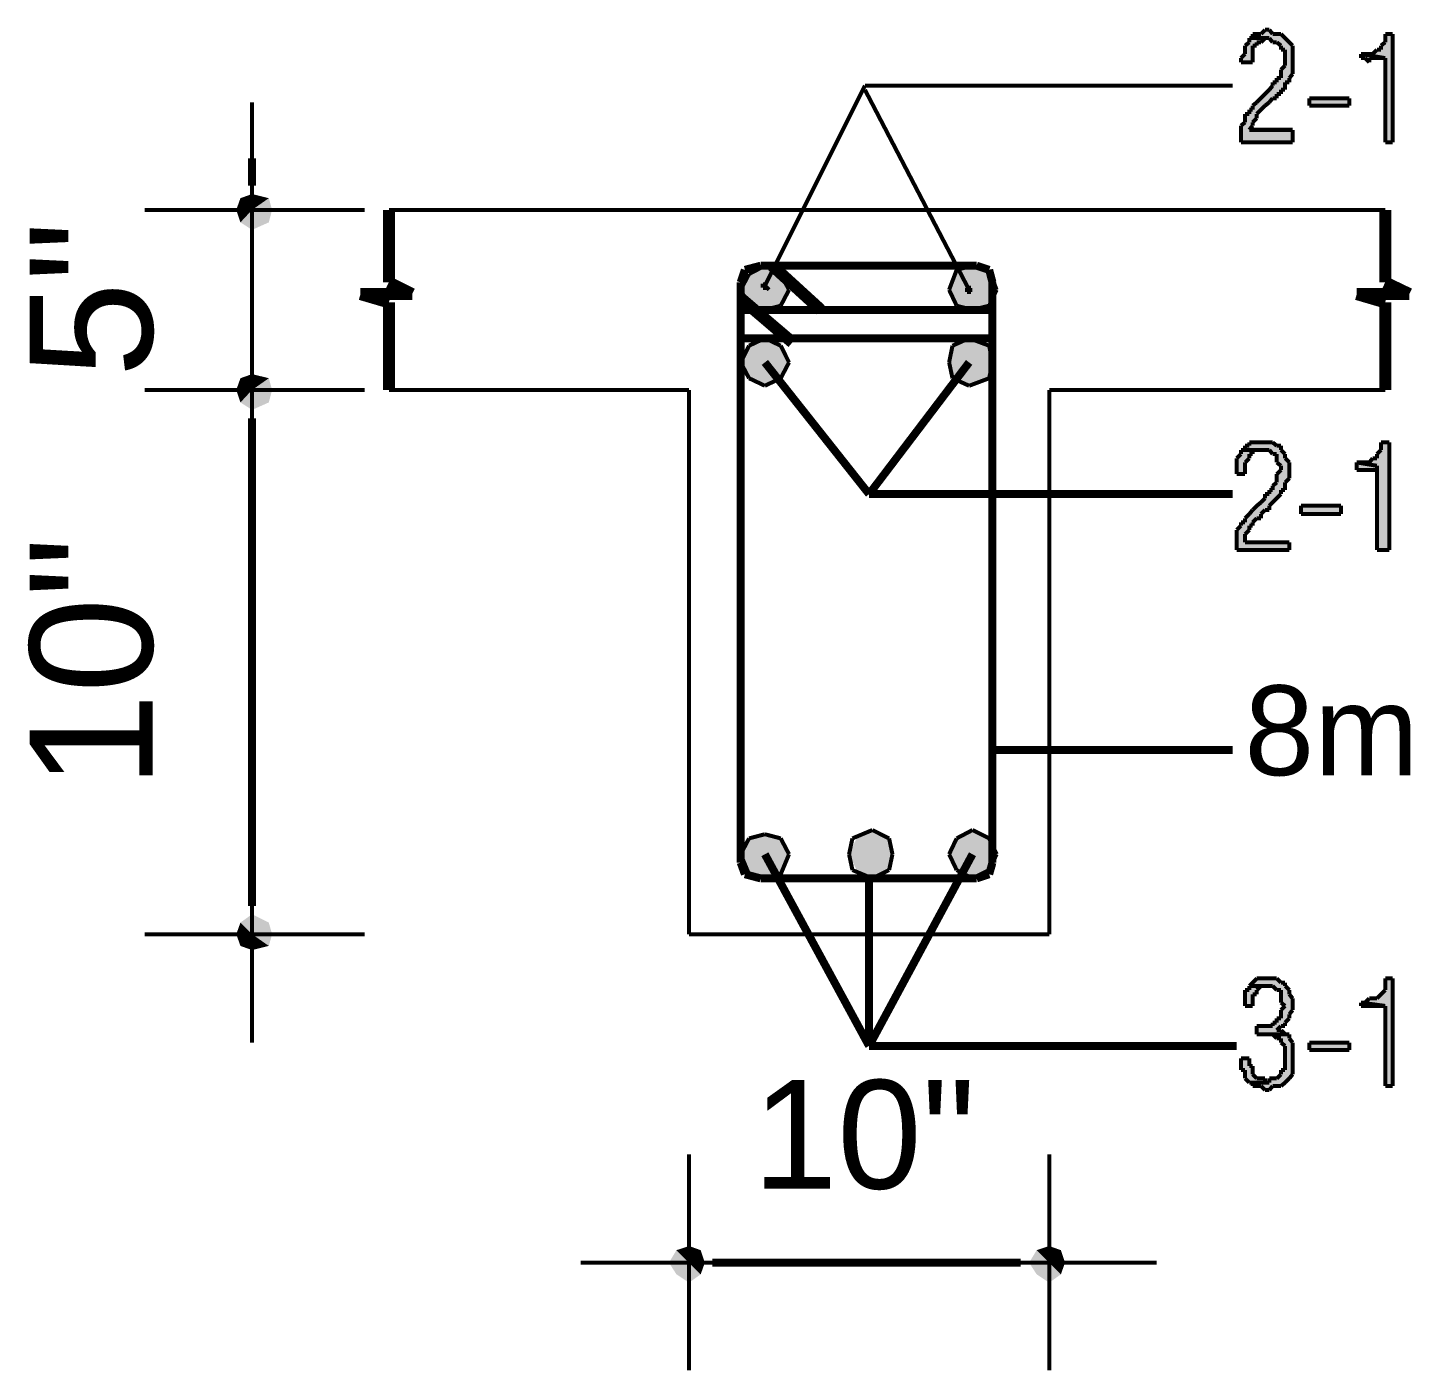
# Model space of a CAD drawing. Header units: millimetres. Extents: x 5 to 350, y 3 to 213.
# Drawn here: x 56.46 to 85.86, y 94.45 to 122.9 of the extents above; entities that cross this region are included whole.
import ezdxf

# ---------------------------------------------------------------- set-up
doc = ezdxf.new("R2010")
doc.units = ezdxf.units.MM
for name, color, linetype in [('H', 251, 'Continuous'), ('P', 255, 'Continuous'), ('T', 255, 'Continuous')]:
    doc.layers.add(name, color=color, linetype=linetype)
doc.styles.get("Standard").update_dxf_attribs({"font": 'arial.ttf'})

msp = doc.modelspace()

# ---------------------------------------------------------------- hatches: boundary and pattern name
at = {"layer": 'H', "linetype": 'Continuous'}
for points in [[(82.127, 120.474), (82.127, 120.826), (82.215, 120.897), (82.215, 121.073), (82.303, 121.073), (82.303, 121.162), (82.374, 121.162), (82.374, 121.25), (82.797, 121.673), (82.797, 121.744), (82.885, 121.744), (82.885, 121.832), (82.973, 121.832), (82.973, 122.008), (83.062, 122.096), (83.062, 122.432), (82.973, 122.432), (82.973, 122.52), (82.885, 122.59), (82.797, 122.59), (82.726, 122.678), (82.374, 122.678), (82.374, 122.767), (82.55, 122.767), (82.638, 122.855), (82.726, 122.855), (82.797, 122.767), (82.973, 122.767), (83.22, 122.52), (83.22, 121.92), (83.15, 121.832), (83.15, 121.744), (83.062, 121.744), (83.062, 121.585), (82.973, 121.585), (82.973, 121.497), (82.885, 121.497), (82.885, 121.408), (82.797, 121.408), (82.462, 121.073), (82.462, 120.985), (82.374, 120.897), (82.374, 120.826), (82.303, 120.738), (83.22, 120.738), (83.22, 120.474), (82.127, 120.474)], [(82.127, 122.167), (82.127, 122.255), (82.215, 122.343), (82.215, 122.52), (82.303, 122.59), (82.303, 122.678), (82.638, 122.678), (82.55, 122.59), (82.462, 122.59), (82.462, 122.52), (82.374, 122.52), (82.374, 122.167), (82.127, 122.167)], [(85.178, 120.474), (85.178, 122.255), (84.667, 122.343), (84.914, 122.343), (85.002, 122.432), (85.09, 122.432), (85.09, 122.52), (85.178, 122.59), (85.178, 122.767), (85.337, 122.767), (85.337, 120.474), (85.178, 120.474)], [(84.843, 122.167), (84.755, 122.255), (84.667, 122.255), (84.667, 122.343), (85.178, 122.255), (84.843, 122.255), (84.843, 122.167)], [(83.573, 121.25), (83.573, 121.408), (84.42, 121.408), (84.42, 121.25), (83.573, 121.25)], [(61.207, 119.045), (60.96, 119.292), (61.207, 119.38), (61.207, 119.045)], [(61.207, 119.045), (61.207, 119.38), (61.56, 119.292), (61.207, 119.045)], [(60.872, 119.045), (60.96, 119.292), (61.207, 119.045), (60.872, 119.045)], [(61.207, 119.045), (61.56, 119.292), (61.63, 119.045), (61.207, 119.045)], [(60.96, 118.78), (60.872, 119.045), (61.207, 119.045), (60.96, 118.78)], [(61.207, 118.622), (60.96, 118.78), (61.207, 119.045), (61.207, 118.622)], [(61.207, 118.622), (61.207, 119.045), (61.56, 118.78), (61.207, 118.622)], [(61.56, 118.78), (61.207, 119.045), (61.63, 119.045), (61.56, 118.78)], [(71.543, 117.352), (71.72, 117.687), (72.566, 117.352), (71.543, 117.352)], [(71.72, 117.687), (72.055, 117.863), (72.39, 117.687), (71.72, 117.687)], [(72.566, 117.352), (71.72, 117.687), (72.39, 117.687), (72.566, 117.352)], [(75.953, 117.352), (76.112, 117.775), (76.87, 117.352), (75.953, 117.352)], [(76.112, 117.775), (76.447, 117.863), (76.8, 117.775), (76.112, 117.775)], [(76.87, 117.352), (76.112, 117.775), (76.8, 117.775), (76.87, 117.352)], [(71.72, 117.016), (71.543, 117.352), (72.39, 117.016), (71.72, 117.016)], [(72.39, 117.016), (71.543, 117.352), (72.566, 117.352), (72.39, 117.016)], [(76.112, 117.016), (75.953, 117.352), (76.8, 117.016), (76.112, 117.016)], [(76.8, 117.016), (75.953, 117.352), (76.87, 117.352), (76.8, 117.016)], [(72.055, 116.928), (71.72, 117.016), (72.39, 117.016), (72.055, 116.928)], [(76.447, 116.928), (76.112, 117.016), (76.8, 117.016), (76.447, 116.928)], [(71.543, 115.817), (71.72, 116.17), (72.566, 115.817), (71.543, 115.817)], [(71.72, 116.17), (72.055, 116.328), (72.39, 116.17), (71.72, 116.17)], [(72.566, 115.817), (71.72, 116.17), (72.39, 116.17), (72.566, 115.817)], [(75.953, 115.817), (76.024, 116.17), (76.87, 115.817), (75.953, 115.817)], [(76.024, 116.17), (76.376, 116.328), (76.8, 116.17), (76.024, 116.17)], [(76.87, 115.817), (76.024, 116.17), (76.8, 116.17), (76.87, 115.817)], [(71.72, 115.482), (71.543, 115.817), (72.39, 115.482), (71.72, 115.482)], [(72.39, 115.482), (71.543, 115.817), (72.566, 115.817), (72.39, 115.482)], [(76.024, 115.482), (75.953, 115.817), (76.8, 115.482), (76.024, 115.482)], [(76.8, 115.482), (75.953, 115.817), (76.87, 115.817), (76.8, 115.482)], [(61.207, 115.235), (60.96, 115.482), (61.207, 115.57), (61.207, 115.235)], [(61.207, 115.235), (60.96, 115.482), (61.207, 115.57), (61.207, 115.235)], [(61.207, 115.235), (61.207, 115.57), (61.56, 115.482), (61.207, 115.235)], [(61.207, 115.235), (61.207, 115.57), (61.56, 115.482), (61.207, 115.235)], [(60.872, 115.235), (60.96, 115.482), (61.207, 115.235), (60.872, 115.235)], [(60.872, 115.235), (60.96, 115.482), (61.207, 115.235), (60.872, 115.235)], [(60.96, 114.97), (60.872, 115.235), (61.207, 115.235), (60.96, 114.97)], [(60.96, 114.97), (60.872, 115.235), (61.207, 115.235), (60.96, 114.97)], [(61.207, 114.812), (60.96, 114.97), (61.207, 115.235), (61.207, 114.812)], [(61.207, 114.812), (60.96, 114.97), (61.207, 115.235), (61.207, 114.812)], [(61.207, 115.235), (61.56, 115.482), (61.63, 115.235), (61.207, 115.235)], [(61.207, 115.235), (61.56, 115.482), (61.63, 115.235), (61.207, 115.235)], [(61.207, 114.812), (61.207, 115.235), (61.56, 114.97), (61.207, 114.812)], [(61.56, 114.97), (61.207, 115.235), (61.63, 115.235), (61.56, 114.97)], [(61.207, 114.812), (61.207, 115.235), (61.56, 114.97), (61.207, 114.812)], [(61.56, 114.97), (61.207, 115.235), (61.63, 115.235), (61.56, 114.97)], [(72.055, 115.323), (71.72, 115.482), (72.39, 115.482), (72.055, 115.323)], [(76.376, 115.323), (76.024, 115.482), (76.8, 115.482), (76.376, 115.323)], [(82.038, 111.848), (82.038, 112.272), (82.127, 112.36), (82.127, 112.43), (82.215, 112.43), (82.215, 112.518), (82.638, 112.942), (82.638, 113.03), (82.726, 113.03), (82.726, 113.118), (82.797, 113.118), (82.797, 113.206), (82.885, 113.277), (82.885, 113.453), (82.973, 113.542), (82.973, 113.63), (82.885, 113.7), (82.885, 113.877), (82.797, 113.877), (82.726, 113.965), (82.215, 113.965), (82.215, 114.053), (82.303, 114.053), (82.303, 114.124), (82.797, 114.124), (82.885, 114.053), (82.973, 114.053), (82.973, 113.965), (83.062, 113.877), (83.062, 113.788), (83.15, 113.7), (83.15, 113.365), (83.062, 113.277), (83.062, 113.118), (82.973, 113.118), (82.973, 113.03), (82.726, 112.783), (82.726, 112.695), (82.638, 112.695), (82.55, 112.607), (82.55, 112.518), (82.462, 112.518), (82.374, 112.43), (82.374, 112.36), (82.303, 112.36), (82.303, 112.272), (82.215, 112.183), (82.215, 112.007), (83.15, 112.007), (83.15, 111.848), (82.038, 111.848)], [(85.002, 111.848), (85.002, 113.63), (84.578, 113.7), (84.843, 113.7), (84.914, 113.788), (85.002, 113.788), (85.002, 113.877), (85.09, 113.965), (85.09, 114.124), (85.266, 114.124), (85.266, 111.848), (85.002, 111.848)], [(82.038, 113.453), (82.038, 113.788), (82.127, 113.877), (82.127, 113.965), (82.374, 113.965), (82.374, 113.877), (82.303, 113.877), (82.303, 113.788), (82.215, 113.7), (82.215, 113.453), (82.038, 113.453)], [(84.578, 113.542), (84.578, 113.7), (85.002, 113.63), (85.002, 113.542), (84.578, 113.542)], [(83.397, 112.607), (83.397, 112.783), (84.243, 112.783), (84.243, 112.607), (83.397, 112.607)], [(71.72, 105.745), (72.055, 105.833), (72.39, 105.745), (71.72, 105.745)], [(73.995, 105.745), (74.33, 105.922), (74.683, 105.745), (73.995, 105.745)], [(76.112, 105.745), (76.447, 105.922), (76.8, 105.745), (76.112, 105.745)], [(71.543, 105.41), (71.72, 105.745), (72.566, 105.41), (71.543, 105.41)], [(72.566, 105.41), (71.72, 105.745), (72.39, 105.745), (72.566, 105.41)], [(73.836, 105.41), (73.995, 105.745), (74.754, 105.41), (73.836, 105.41)], [(74.754, 105.41), (73.995, 105.745), (74.683, 105.745), (74.754, 105.41)], [(75.953, 105.41), (76.112, 105.745), (76.958, 105.41), (75.953, 105.41)], [(76.958, 105.41), (76.112, 105.745), (76.8, 105.745), (76.958, 105.41)], [(71.72, 104.987), (71.543, 105.41), (72.39, 104.987), (71.72, 104.987)], [(72.39, 104.987), (71.543, 105.41), (72.566, 105.41), (72.39, 104.987)], [(73.995, 105.075), (73.836, 105.41), (74.683, 105.075), (73.995, 105.075)], [(74.683, 105.075), (73.836, 105.41), (74.754, 105.41), (74.683, 105.075)], [(76.112, 105.075), (75.953, 105.41), (76.8, 105.075), (76.112, 105.075)], [(76.8, 105.075), (75.953, 105.41), (76.958, 105.41), (76.8, 105.075)], [(72.055, 104.898), (71.72, 104.987), (72.39, 104.987), (72.055, 104.898)], [(74.33, 104.898), (73.995, 105.075), (74.683, 105.075), (74.33, 104.898)], [(76.447, 104.898), (76.112, 105.075), (76.8, 105.075), (76.447, 104.898)], [(61.207, 103.717), (60.96, 103.964), (61.207, 104.14), (61.207, 103.717)], [(61.207, 103.717), (61.207, 104.14), (61.56, 103.964), (61.207, 103.717)], [(60.872, 103.717), (60.96, 103.964), (61.207, 103.717), (60.872, 103.717)], [(61.207, 103.717), (61.56, 103.964), (61.63, 103.717), (61.207, 103.717)], [(60.96, 103.47), (60.872, 103.717), (61.207, 103.717), (60.96, 103.47)], [(61.207, 103.382), (60.96, 103.47), (61.207, 103.717), (61.207, 103.382)], [(61.207, 103.382), (61.207, 103.717), (61.56, 103.47), (61.207, 103.382)], [(61.56, 103.47), (61.207, 103.717), (61.63, 103.717), (61.56, 103.47)], [(82.215, 102.2), (82.215, 102.535), (82.303, 102.535), (82.303, 102.623), (82.55, 102.623), (82.462, 102.535), (82.462, 102.447), (82.374, 102.447), (82.374, 102.2), (82.215, 102.2)], [(82.462, 101.6), (82.462, 101.776), (82.797, 101.776), (82.797, 101.847), (82.885, 101.847), (82.885, 101.935), (82.973, 101.935), (82.973, 102.112), (83.062, 102.2), (82.973, 102.27), (82.973, 102.535), (82.885, 102.535), (82.797, 102.623), (82.303, 102.623), (82.462, 102.782), (82.885, 102.782), (82.973, 102.694), (83.062, 102.694), (83.062, 102.623), (83.15, 102.535), (83.15, 102.447), (83.22, 102.358), (83.22, 102.112), (83.15, 102.023), (83.15, 101.935), (83.062, 101.847), (83.062, 101.776), (82.973, 101.776), (82.885, 101.688), (82.973, 101.688), (83.062, 101.6), (82.462, 101.6)], [(85.178, 100.506), (85.178, 102.2), (84.667, 102.27), (84.755, 102.27), (84.843, 102.358), (85.002, 102.358), (85.178, 102.535), (85.178, 102.782), (85.337, 102.782), (85.337, 100.506), (85.178, 100.506)], [(84.667, 102.2), (84.667, 102.27), (85.178, 102.2), (84.667, 102.2)], [(82.638, 100.418), (82.55, 100.506), (82.374, 100.506), (82.374, 100.577), (82.726, 100.577), (82.726, 100.665), (82.885, 100.665), (82.973, 100.753), (82.973, 100.842), (83.062, 100.842), (83.062, 101.353), (82.973, 101.424), (82.973, 101.512), (82.885, 101.512), (82.797, 101.6), (83.15, 101.6), (83.15, 101.512), (83.22, 101.424), (83.22, 100.753), (82.973, 100.506), (82.797, 100.506), (82.726, 100.418), (82.638, 100.418)], [(83.573, 101.265), (83.573, 101.424), (84.42, 101.424), (84.42, 101.265), (83.573, 101.265)], [(82.303, 100.577), (82.215, 100.665), (82.215, 100.842), (82.127, 100.842), (82.127, 101.088), (82.303, 101.088), (82.303, 100.93), (82.374, 100.93), (82.374, 100.753), (82.462, 100.665), (82.638, 100.665), (82.638, 100.577), (82.303, 100.577)], [(70.026, 96.767), (70.185, 97.032), (70.45, 96.767), (70.026, 96.767)], [(70.45, 96.767), (70.185, 97.032), (70.45, 97.12), (70.45, 96.767)], [(70.45, 96.767), (70.45, 97.12), (70.697, 97.032), (70.45, 96.767)], [(70.45, 96.767), (70.697, 97.032), (70.785, 96.767), (70.45, 96.767)], [(77.646, 96.767), (77.805, 97.032), (78.07, 96.767), (77.646, 96.767)], [(78.07, 96.767), (77.805, 97.032), (78.07, 97.12), (78.07, 96.767)], [(78.07, 96.767), (78.07, 97.12), (78.317, 97.032), (78.07, 96.767)], [(78.07, 96.767), (78.317, 97.032), (78.405, 96.767), (78.07, 96.767)], [(70.185, 96.52), (70.026, 96.767), (70.45, 96.767), (70.185, 96.52)], [(70.45, 96.344), (70.185, 96.52), (70.45, 96.767), (70.45, 96.344)], [(70.45, 96.344), (70.45, 96.767), (70.697, 96.52), (70.45, 96.344)], [(70.697, 96.52), (70.45, 96.767), (70.785, 96.767), (70.697, 96.52)], [(77.805, 96.52), (77.646, 96.767), (78.07, 96.767), (77.805, 96.52)], [(78.07, 96.344), (77.805, 96.52), (78.07, 96.767), (78.07, 96.344)], [(78.07, 96.344), (78.07, 96.767), (78.317, 96.52), (78.07, 96.344)], [(78.317, 96.52), (78.07, 96.767), (78.405, 96.767), (78.317, 96.52)]]:
    msp.add_hatch(color=256, dxfattribs=at).paths.add_polyline_path(points)

# ---------------------------------------------------------------- linework, layer by layer
at = {"layer": 'P'}
for points, const_width in [([(82.638, 122.855), (82.55, 122.767)], 0.085), ([(82.726, 122.855), (82.638, 122.855)], 0.085), ([(82.797, 122.767), (82.726, 122.855)], 0.085), ([(82.726, 122.855), (82.726, 122.855)], 0.085), ([(82.303, 122.59), (82.215, 122.52)], 0.085), ([(82.303, 122.678), (82.303, 122.59)], 0.085), ([(82.726, 122.678), (82.303, 122.678)], 0.085), ([(82.374, 122.678), (82.303, 122.678)], 0.085), ([(82.303, 122.678), (82.726, 122.678)], 0.085), ([(82.462, 122.767), (82.374, 122.767)], 0.085), ([(82.374, 122.767), (82.374, 122.678)], 0.085), ([(82.55, 122.767), (82.462, 122.767)], 0.085), ([(82.462, 122.52), (82.462, 122.59)], 0.085), ([(82.462, 122.59), (82.55, 122.59)], 0.085), ([(82.55, 122.59), (82.638, 122.678)], 0.085), ([(82.638, 122.678), (82.726, 122.678)], 0.085), ([(82.726, 122.678), (82.797, 122.59)], 0.085), ([(82.885, 122.767), (82.797, 122.767)], 0.085), ([(82.797, 122.59), (82.885, 122.59)], 0.085), ([(82.973, 122.767), (82.885, 122.767)], 0.085), ([(82.885, 122.59), (82.973, 122.52)], 0.085), ([(83.062, 122.678), (82.973, 122.767)], 0.085), ([(83.15, 122.59), (83.062, 122.678)], 0.085), ([(83.22, 122.52), (83.15, 122.59)], 0.085), ([(85.178, 122.59), (85.09, 122.52)], 0.085), ([(85.337, 122.767), (85.178, 122.767)], 0.085), ([(85.178, 122.767), (85.178, 122.678)], 0.085), ([(85.178, 122.678), (85.178, 122.59)], 0.085), ([(85.337, 120.474), (85.337, 122.767)], 0.085), ([(82.215, 122.343), (82.127, 122.255)], 0.085), ([(82.127, 122.255), (82.127, 122.167)], 0.085), ([(82.215, 122.52), (82.215, 122.432)], 0.085), ([(82.215, 122.432), (82.215, 122.343)], 0.085), ([(82.374, 122.432), (82.374, 122.52)], 0.085), ([(82.374, 122.52), (82.462, 122.52)], 0.085), ([(82.374, 122.343), (82.374, 122.432)], 0.085), ([(82.374, 122.255), (82.374, 122.343)], 0.085), ([(82.374, 122.167), (82.374, 122.255)], 0.085), ([(82.973, 122.52), (82.973, 122.432)], 0.085), ([(82.973, 122.432), (83.062, 122.432)], 0.085), ([(83.062, 122.432), (83.062, 122.343)], 0.085), ([(83.062, 122.343), (83.062, 122.255)], 0.085), ([(83.062, 122.255), (83.062, 122.167)], 0.085), ([(83.22, 122.432), (83.22, 122.52)], 0.085), ([(83.22, 122.343), (83.22, 122.432)], 0.085), ([(83.22, 122.255), (83.22, 122.343)], 0.085), ([(83.22, 122.167), (83.22, 122.255)], 0.085), ([(84.667, 122.343), (84.667, 122.255)], 0.085), ([(85.178, 122.255), (84.667, 122.343)], 0.085), ([(84.755, 122.343), (84.667, 122.343)], 0.085), ([(84.667, 122.343), (85.178, 122.255)], 0.085), ([(84.667, 122.255), (84.755, 122.255)], 0.085), ([(84.843, 122.343), (84.755, 122.343)], 0.085), ([(84.755, 122.255), (84.843, 122.167)], 0.085), ([(84.914, 122.343), (84.843, 122.343)], 0.085), ([(84.843, 122.167), (84.843, 122.255)], 0.085), ([(84.843, 122.255), (84.914, 122.255)], 0.085), ([(85.002, 122.432), (84.914, 122.343)], 0.085), ([(84.914, 122.255), (85.002, 122.255)], 0.085), ([(85.09, 122.432), (85.002, 122.432)], 0.085), ([(85.002, 122.255), (85.09, 122.255)], 0.085), ([(85.09, 122.52), (85.09, 122.432)], 0.085), ([(85.09, 122.255), (85.178, 122.255)], 0.085), ([(85.178, 122.255), (85.178, 120.474)], 0.085), ([(82.127, 122.167), (82.374, 122.167)], 0.085), ([(83.062, 122.096), (82.973, 122.008)], 0.085), ([(82.973, 122.008), (82.973, 121.92)], 0.085), ([(83.062, 122.167), (83.062, 122.096)], 0.085), ([(83.22, 122.096), (83.22, 122.167)], 0.085), ([(83.22, 122.008), (83.22, 122.096)], 0.085), ([(83.22, 121.92), (83.22, 122.008)], 0.085), ([(72.055, 117.44), (74.172, 121.673)], 0.085), ([(74.172, 121.673), (81.95, 121.673)], 0.085), ([(82.797, 121.673), (82.726, 121.585)], 0.085), ([(82.885, 121.744), (82.797, 121.744)], 0.085), ([(82.797, 121.744), (82.797, 121.673)], 0.085), ([(82.973, 121.832), (82.885, 121.832)], 0.085), ([(82.885, 121.832), (82.885, 121.744)], 0.085), ([(82.973, 121.92), (82.973, 121.832)], 0.085), ([(83.062, 121.673), (83.062, 121.744)], 0.085), ([(83.062, 121.744), (83.15, 121.744)], 0.085), ([(83.062, 121.585), (83.062, 121.673)], 0.085), ([(83.15, 121.832), (83.22, 121.92)], 0.085), ([(83.15, 121.744), (83.15, 121.832)], 0.085), ([(76.376, 117.352), (74.172, 121.585)], 0.085), ([(82.55, 121.408), (82.462, 121.32)], 0.085), ([(82.638, 121.497), (82.55, 121.408)], 0.085), ([(82.726, 121.585), (82.638, 121.497)], 0.085), ([(82.726, 121.32), (82.797, 121.408)], 0.085), ([(82.797, 121.408), (82.885, 121.408)], 0.085), ([(82.885, 121.408), (82.885, 121.497)], 0.085), ([(82.885, 121.497), (82.973, 121.497)], 0.085), ([(82.973, 121.497), (82.973, 121.585)], 0.085), ([(82.973, 121.585), (83.062, 121.585)], 0.085), ([(83.573, 121.25), (83.573, 121.408)], 0.085), ([(83.573, 121.408), (84.42, 121.408)], 0.085), ([(84.42, 121.408), (84.42, 121.25)], 0.085), ([(61.207, 121.32), (61.207, 116.752)], 0.085), ([(82.303, 121.073), (82.215, 121.073)], 0.085), ([(82.215, 121.073), (82.215, 120.985)], 0.085), ([(82.374, 121.162), (82.303, 121.162)], 0.085), ([(82.303, 121.162), (82.303, 121.073)], 0.085), ([(82.462, 121.32), (82.374, 121.25)], 0.085), ([(82.374, 121.25), (82.374, 121.162)], 0.085), ([(82.462, 121.073), (82.55, 121.162)], 0.085), ([(82.462, 120.985), (82.462, 121.073)], 0.085), ([(82.55, 121.162), (82.638, 121.25)], 0.085), ([(82.638, 121.25), (82.726, 121.32)], 0.085), ([(84.42, 121.25), (83.573, 121.25)], 0.085), ([(83.573, 121.25), (83.573, 121.25)], 0.085), ([(82.215, 120.897), (82.127, 120.826)], 0.085), ([(82.127, 120.826), (82.127, 120.738)], 0.085), ([(82.215, 120.985), (82.215, 120.897)], 0.085), ([(82.303, 120.738), (82.374, 120.826)], 0.085), ([(82.374, 120.897), (82.462, 120.985)], 0.085), ([(82.374, 120.826), (82.374, 120.897)], 0.085), ([(82.127, 120.738), (82.127, 120.65)], 0.085), ([(82.127, 120.65), (82.127, 120.562)], 0.085), ([(82.127, 120.562), (82.127, 120.474)], 0.085), ([(83.22, 120.738), (82.303, 120.738)], 0.085), ([(83.22, 120.474), (83.22, 120.738)], 0.085), ([(82.127, 120.474), (83.22, 120.474)], 0.085), ([(85.178, 120.474), (85.337, 120.474)], 0.085), ([(61.207, 119.556), (61.207, 120.138)], 0.169), ([(63.588, 119.045), (58.932, 119.045)], 0.085), ([(64.1, 117.51), (64.1, 119.045)], 0.254), ([(85.178, 119.045), (64.1, 119.045)], 0.085), ([(85.178, 117.51), (85.178, 119.045)], 0.254), ([(71.967, 117.863), (71.632, 117.775)], 0.169), ([(72.055, 117.863), (71.72, 117.687)], 0.085), ([(76.535, 117.863), (71.967, 117.863)], 0.169), ([(72.39, 117.687), (72.055, 117.863)], 0.085), ([(72.214, 117.863), (73.237, 116.928)], 0.254), ([(76.447, 117.863), (76.112, 117.775)], 0.085), ([(76.8, 117.775), (76.447, 117.863)], 0.085), ([(76.8, 117.775), (76.535, 117.863)], 0.169), ([(64.594, 117.263), (64.1, 117.51)], 0.254), ([(71.632, 117.775), (71.543, 117.51)], 0.169), ([(71.543, 117.51), (71.543, 105.234)], 0.169), ([(71.72, 117.687), (71.543, 117.352)], 0.085), ([(72.566, 117.352), (72.39, 117.687)], 0.085), ([(76.112, 117.775), (75.953, 117.352)], 0.085), ([(76.87, 117.51), (76.8, 117.775)], 0.169), ([(76.958, 117.352), (76.8, 117.775)], 0.085), ([(76.87, 105.234), (76.87, 117.51)], 0.169), ([(85.69, 117.263), (85.178, 117.51)], 0.254), ([(61.207, 112.942), (61.207, 117.51)], 0.085), ([(61.207, 112.942), (61.207, 117.51)], 0.085), ([(64.1, 117.087), (63.5, 117.263)], 0.254), ([(63.5, 117.263), (64.594, 117.263)], 0.254), ([(71.543, 117.175), (72.637, 116.24)], 0.254), ([(71.543, 117.352), (71.72, 117.016)], 0.085), ([(71.967, 117.44), (72.055, 117.44)], 0.085), ([(72.055, 117.44), (72.055, 117.51)], 0.085), ([(72.143, 117.352), (72.055, 117.44)], 0.085), ([(72.055, 117.44), (72.055, 117.352)], 0.085), ([(72.39, 117.016), (72.566, 117.352)], 0.085), ([(72.566, 117.352), (72.566, 117.352)], 0.085), ([(75.953, 117.352), (76.112, 117.016)], 0.085), ([(76.288, 117.352), (76.376, 117.352)], 0.085), ([(76.376, 117.352), (76.376, 117.44)], 0.085), ([(76.447, 117.352), (76.376, 117.352)], 0.085), ([(76.376, 117.352), (76.376, 117.263)], 0.085), ([(76.8, 117.016), (76.958, 117.352)], 0.085), ([(76.958, 117.352), (76.958, 117.352)], 0.085), ([(85.178, 117.087), (84.578, 117.263)], 0.254), ([(84.578, 117.263), (85.69, 117.263)], 0.254), ([(64.1, 115.235), (64.1, 117.087)], 0.254), ([(71.543, 116.928), (76.87, 116.928)], 0.169), ([(71.72, 117.016), (72.055, 116.928)], 0.085), ([(72.055, 116.928), (72.39, 117.016)], 0.085), ([(76.112, 117.016), (76.447, 116.928)], 0.085), ([(76.447, 116.928), (76.8, 117.016)], 0.085), ([(85.178, 115.235), (85.178, 117.087)], 0.254), ([(71.543, 116.328), (76.87, 116.328)], 0.169), ([(71.72, 116.17), (71.543, 115.817)], 0.085), ([(72.055, 116.328), (71.72, 116.17)], 0.085), ([(72.39, 116.17), (72.055, 116.328)], 0.085), ([(72.566, 115.817), (72.39, 116.17)], 0.085), ([(76.024, 116.17), (75.953, 115.817)], 0.085), ([(76.376, 116.328), (76.024, 116.17)], 0.085), ([(76.8, 116.17), (76.376, 116.328)], 0.085), ([(76.87, 115.817), (76.8, 116.17)], 0.085), ([(71.543, 115.817), (71.72, 115.482)], 0.085), ([(74.26, 113.03), (72.055, 115.817)], 0.169), ([(72.39, 115.482), (72.566, 115.817)], 0.085), ([(72.566, 115.817), (72.566, 115.817)], 0.085), ([(74.26, 113.03), (76.376, 115.817)], 0.169), ([(75.953, 115.817), (76.024, 115.482)], 0.085), ([(76.8, 115.482), (76.87, 115.817)], 0.085), ([(76.87, 115.817), (76.87, 115.817)], 0.085), ([(71.72, 115.482), (72.055, 115.323)], 0.085), ([(72.055, 115.323), (72.39, 115.482)], 0.085), ([(76.024, 115.482), (76.376, 115.323)], 0.085), ([(76.376, 115.323), (76.8, 115.482)], 0.085), ([(58.932, 115.235), (63.588, 115.235)], 0.085), ([(58.932, 115.235), (63.588, 115.235)], 0.085), ([(64.1, 115.235), (70.45, 115.235)], 0.085), ([(70.45, 115.235), (70.45, 103.717)], 0.085), ([(78.07, 103.717), (78.07, 115.235)], 0.085), ([(85.178, 115.235), (78.07, 115.235)], 0.085), ([(61.207, 114.635), (61.207, 114.053)], 0.169), ([(61.207, 114.635), (61.207, 104.316)], 0.169), ([(82.303, 114.053), (82.215, 114.053)], 0.085), ([(82.215, 114.053), (82.215, 113.965)], 0.085), ([(82.374, 114.124), (82.303, 114.124)], 0.085), ([(82.303, 114.124), (82.303, 114.053)], 0.085), ([(82.462, 114.124), (82.374, 114.124)], 0.085), ([(82.55, 114.124), (82.462, 114.124)], 0.085), ([(82.638, 114.124), (82.55, 114.124)], 0.085), ([(82.726, 114.124), (82.638, 114.124)], 0.085), ([(82.797, 114.124), (82.726, 114.124)], 0.085), ([(82.885, 114.053), (82.797, 114.124)], 0.085), ([(82.973, 114.053), (82.885, 114.053)], 0.085), ([(82.973, 113.965), (82.973, 114.053)], 0.085), ([(85.266, 114.124), (85.09, 114.124)], 0.085), ([(85.09, 114.124), (85.09, 114.053)], 0.085), ([(85.09, 114.053), (85.09, 113.965)], 0.085), ([(85.266, 111.848), (85.266, 114.124)], 0.085), ([(82.127, 113.877), (82.038, 113.788)], 0.085), ([(82.038, 113.788), (82.038, 113.7)], 0.085), ([(82.215, 113.965), (82.127, 113.965)], 0.085), ([(82.127, 113.965), (82.127, 113.877)], 0.085), ([(82.638, 113.965), (82.215, 113.965)], 0.085), ([(82.215, 113.965), (82.638, 113.965)], 0.085), ([(82.215, 113.7), (82.303, 113.788)], 0.085), ([(82.303, 113.788), (82.303, 113.877)], 0.085), ([(82.303, 113.877), (82.374, 113.877)], 0.085), ([(82.374, 113.877), (82.374, 113.965)], 0.085), ([(82.374, 113.965), (82.462, 113.965)], 0.085), ([(82.462, 113.965), (82.55, 113.965)], 0.085), ([(82.55, 113.965), (82.638, 113.965)], 0.085), ([(82.638, 113.965), (82.726, 113.965)], 0.085), ([(82.726, 113.965), (82.797, 113.877)], 0.085), ([(82.797, 113.877), (82.885, 113.877)], 0.085), ([(82.885, 113.877), (82.885, 113.788)], 0.085), ([(82.885, 113.788), (82.885, 113.7)], 0.085), ([(83.062, 113.877), (82.973, 113.965)], 0.085), ([(83.062, 113.788), (83.062, 113.877)], 0.085), ([(83.15, 113.7), (83.062, 113.788)], 0.085), ([(84.914, 113.788), (84.843, 113.7)], 0.085), ([(85.002, 113.788), (84.914, 113.788)], 0.085), ([(85.09, 113.965), (85.002, 113.877)], 0.085), ([(85.002, 113.877), (85.002, 113.788)], 0.085), ([(82.038, 113.7), (82.038, 113.63)], 0.085), ([(82.038, 113.63), (82.038, 113.542)], 0.085), ([(82.038, 113.542), (82.038, 113.453)], 0.085), ([(82.038, 113.453), (82.215, 113.453)], 0.085), ([(82.215, 113.63), (82.215, 113.7)], 0.085), ([(82.215, 113.542), (82.215, 113.63)], 0.085), ([(82.215, 113.453), (82.215, 113.542)], 0.085), ([(82.885, 113.7), (82.973, 113.63)], 0.085), ([(82.973, 113.542), (82.885, 113.453)], 0.085), ([(82.885, 113.453), (82.885, 113.365)], 0.085), ([(82.973, 113.63), (82.973, 113.542)], 0.085), ([(83.15, 113.63), (83.15, 113.7)], 0.085), ([(83.15, 113.542), (83.15, 113.63)], 0.085), ([(83.15, 113.453), (83.15, 113.542)], 0.085), ([(83.15, 113.365), (83.15, 113.453)], 0.085), ([(84.578, 113.7), (84.578, 113.542)], 0.085), ([(85.002, 113.63), (84.578, 113.7)], 0.085), ([(84.667, 113.7), (84.578, 113.7)], 0.085), ([(84.578, 113.7), (85.002, 113.63)], 0.085), ([(84.578, 113.542), (84.667, 113.542)], 0.085), ([(84.755, 113.7), (84.667, 113.7)], 0.085), ([(84.667, 113.542), (84.755, 113.542)], 0.085), ([(84.843, 113.7), (84.755, 113.7)], 0.085), ([(84.755, 113.542), (84.843, 113.542)], 0.085), ([(84.843, 113.542), (84.914, 113.542)], 0.085), ([(84.914, 113.542), (85.002, 113.542)], 0.085), ([(85.002, 113.542), (85.002, 113.63)], 0.085), ([(85.002, 113.63), (85.002, 111.848)], 0.085), ([(82.885, 113.277), (82.797, 113.206)], 0.085), ([(82.797, 113.206), (82.797, 113.118)], 0.085), ([(82.885, 113.365), (82.885, 113.277)], 0.085), ([(83.062, 113.277), (83.15, 113.365)], 0.085), ([(83.062, 113.206), (83.062, 113.277)], 0.085), ([(83.062, 113.118), (83.062, 113.206)], 0.085), ([(81.95, 113.03), (74.26, 113.03)], 0.169), ([(82.55, 112.854), (82.462, 112.783)], 0.085), ([(82.638, 112.942), (82.55, 112.854)], 0.085), ([(82.726, 113.03), (82.638, 113.03)], 0.085), ([(82.638, 113.03), (82.638, 112.942)], 0.085), ([(82.797, 113.118), (82.726, 113.118)], 0.085), ([(82.726, 113.118), (82.726, 113.03)], 0.085), ([(82.726, 112.783), (82.797, 112.854)], 0.085), ([(82.797, 112.854), (82.885, 112.942)], 0.085), ([(82.885, 112.942), (82.973, 113.03)], 0.085), ([(82.973, 113.03), (82.973, 113.118)], 0.085), ([(82.973, 113.118), (83.062, 113.118)], 0.085), ([(82.303, 112.607), (82.215, 112.518)], 0.085), ([(82.374, 112.695), (82.303, 112.607)], 0.085), ([(82.462, 112.783), (82.374, 112.695)], 0.085), ([(82.55, 112.607), (82.638, 112.695)], 0.085), ([(82.55, 112.518), (82.55, 112.607)], 0.085), ([(82.638, 112.695), (82.726, 112.695)], 0.085), ([(82.726, 112.695), (82.726, 112.783)], 0.085), ([(83.397, 112.607), (83.397, 112.783)], 0.085), ([(83.397, 112.783), (84.243, 112.783)], 0.085), ([(84.243, 112.607), (83.397, 112.607)], 0.085), ([(83.397, 112.607), (83.397, 112.607)], 0.085), ([(84.243, 112.783), (84.243, 112.607)], 0.085), ([(82.127, 112.36), (82.038, 112.272)], 0.085), ([(82.038, 112.272), (82.038, 112.183)], 0.085), ([(82.215, 112.43), (82.127, 112.43)], 0.085), ([(82.127, 112.43), (82.127, 112.36)], 0.085), ([(82.215, 112.518), (82.215, 112.43)], 0.085), ([(82.215, 112.183), (82.303, 112.272)], 0.085), ([(82.303, 112.272), (82.303, 112.36)], 0.085), ([(82.303, 112.36), (82.374, 112.36)], 0.085), ([(82.374, 112.43), (82.462, 112.518)], 0.085), ([(82.374, 112.36), (82.374, 112.43)], 0.085), ([(82.462, 112.518), (82.55, 112.518)], 0.085), ([(82.038, 112.183), (82.038, 112.095)], 0.085), ([(82.038, 112.095), (82.038, 112.007)], 0.085), ([(82.038, 112.007), (82.038, 111.936)], 0.085), ([(82.215, 112.095), (82.215, 112.183)], 0.085), ([(82.215, 112.007), (82.215, 112.095)], 0.085), ([(83.15, 112.007), (82.215, 112.007)], 0.085), ([(83.15, 111.848), (83.15, 112.007)], 0.085), ([(82.038, 111.936), (82.038, 111.848)], 0.085), ([(82.038, 111.848), (83.15, 111.848)], 0.085), ([(85.002, 111.848), (85.266, 111.848)], 0.085), ([(76.87, 107.615), (81.95, 107.615)], 0.169), ([(61.207, 106.01), (61.207, 101.424)], 0.085), ([(72.055, 105.833), (71.72, 105.745)], 0.085), ([(72.39, 105.745), (72.055, 105.833)], 0.085), ([(74.33, 105.922), (73.907, 105.745)], 0.085), ([(74.683, 105.745), (74.33, 105.922)], 0.085), ([(76.447, 105.922), (76.112, 105.745)], 0.085), ([(76.8, 105.745), (76.447, 105.922)], 0.085), ([(71.72, 105.745), (71.543, 105.41)], 0.085), ([(72.566, 105.41), (72.39, 105.745)], 0.085), ([(73.907, 105.745), (73.836, 105.41)], 0.085), ([(74.754, 105.41), (74.683, 105.745)], 0.085), ([(76.112, 105.745), (75.953, 105.41)], 0.085), ([(76.958, 105.41), (76.8, 105.745)], 0.085), ([(71.543, 105.234), (71.632, 104.987)], 0.169), ([(71.543, 105.41), (71.72, 104.987)], 0.085), ([(74.26, 101.353), (72.055, 105.41)], 0.169), ([(72.39, 104.987), (72.566, 105.41)], 0.085), ([(72.566, 105.41), (72.566, 105.41)], 0.085), ([(73.836, 105.41), (73.907, 105.075)], 0.085), ([(76.447, 105.41), (74.26, 101.353)], 0.169), ([(74.683, 105.075), (74.754, 105.41)], 0.085), ([(74.754, 105.41), (74.754, 105.41)], 0.085), ([(75.953, 105.41), (76.112, 105.075)], 0.085), ([(76.8, 104.987), (76.87, 105.234)], 0.169), ([(76.8, 105.075), (76.958, 105.41)], 0.085), ([(76.958, 105.41), (76.958, 105.41)], 0.085), ([(71.632, 104.987), (71.967, 104.898)], 0.169), ([(71.72, 104.987), (72.055, 104.898)], 0.085), ([(71.967, 104.898), (76.535, 104.898)], 0.169), ([(71.967, 104.898), (76.535, 104.898)], 0.085), ([(72.055, 104.898), (72.39, 104.987)], 0.085), ([(73.907, 105.075), (74.33, 104.898)], 0.085), ([(74.26, 104.898), (74.26, 101.353)], 0.169), ([(74.33, 104.898), (74.683, 105.075)], 0.085), ([(76.112, 105.075), (76.447, 104.898)], 0.085), ([(76.447, 104.898), (76.8, 105.075)], 0.085), ([(76.535, 104.898), (76.8, 104.987)], 0.169), ([(63.588, 103.717), (58.932, 103.717)], 0.085), ([(70.45, 103.717), (78.07, 103.717)], 0.085), ([(82.374, 102.694), (82.303, 102.623)], 0.085), ([(82.303, 102.623), (82.303, 102.535)], 0.085), ([(82.726, 102.623), (82.303, 102.623)], 0.085), ([(82.303, 102.623), (82.726, 102.623)], 0.085), ([(82.462, 102.782), (82.374, 102.694)], 0.085), ([(82.55, 102.782), (82.462, 102.782)], 0.085), ([(82.462, 102.535), (82.55, 102.623)], 0.085), ([(82.638, 102.782), (82.55, 102.782)], 0.085), ([(82.55, 102.623), (82.638, 102.623)], 0.085), ([(82.726, 102.782), (82.638, 102.782)], 0.085), ([(82.638, 102.623), (82.726, 102.623)], 0.085), ([(82.797, 102.782), (82.726, 102.782)], 0.085), ([(82.726, 102.782), (82.726, 102.782)], 0.085), ([(82.726, 102.623), (82.797, 102.623)], 0.085), ([(82.885, 102.782), (82.797, 102.782)], 0.085), ([(82.797, 102.623), (82.885, 102.535)], 0.085), ([(82.973, 102.694), (82.885, 102.782)], 0.085), ([(83.062, 102.694), (82.973, 102.694)], 0.085), ([(83.062, 102.623), (83.062, 102.694)], 0.085), ([(83.15, 102.535), (83.062, 102.623)], 0.085), ([(85.337, 102.782), (85.178, 102.782)], 0.085), ([(85.178, 102.782), (85.178, 102.694)], 0.085), ([(85.178, 102.694), (85.178, 102.623)], 0.085), ([(85.178, 102.623), (85.178, 102.535)], 0.085), ([(85.337, 100.506), (85.337, 102.782)], 0.085), ([(82.303, 102.535), (82.215, 102.535)], 0.085), ([(82.215, 102.535), (82.215, 102.447)], 0.085), ([(82.215, 102.447), (82.215, 102.358)], 0.085), ([(82.215, 102.358), (82.215, 102.27)], 0.085), ([(82.215, 102.27), (82.215, 102.2)], 0.085), ([(82.374, 102.358), (82.374, 102.447)], 0.085), ([(82.374, 102.447), (82.462, 102.447)], 0.085), ([(82.374, 102.27), (82.374, 102.358)], 0.085), ([(82.374, 102.2), (82.374, 102.27)], 0.085), ([(82.462, 102.447), (82.462, 102.535)], 0.085), ([(82.885, 102.535), (82.973, 102.535)], 0.085), ([(82.973, 102.535), (82.973, 102.447)], 0.085), ([(82.973, 102.447), (82.973, 102.358)], 0.085), ([(82.973, 102.358), (82.973, 102.27)], 0.085), ([(82.973, 102.27), (83.062, 102.2)], 0.085), ([(83.15, 102.447), (83.15, 102.535)], 0.085), ([(83.22, 102.358), (83.15, 102.447)], 0.085), ([(83.22, 102.27), (83.22, 102.358)], 0.085), ([(83.22, 102.2), (83.22, 102.27)], 0.085), ([(84.667, 102.27), (84.667, 102.2)], 0.085), ([(85.178, 102.2), (84.667, 102.27)], 0.085), ([(84.755, 102.27), (84.667, 102.27)], 0.085), ([(84.667, 102.27), (85.178, 102.2)], 0.085), ([(84.843, 102.358), (84.755, 102.27)], 0.085), ([(84.914, 102.358), (84.843, 102.358)], 0.085), ([(85.002, 102.358), (84.914, 102.358)], 0.085), ([(85.09, 102.447), (85.002, 102.358)], 0.085), ([(85.178, 102.535), (85.09, 102.447)], 0.085), ([(82.215, 102.2), (82.374, 102.2)], 0.085), ([(83.062, 102.2), (82.973, 102.112)], 0.085), ([(82.973, 102.112), (82.973, 102.023)], 0.085), ([(82.973, 102.023), (82.973, 101.935)], 0.085), ([(83.15, 102.023), (83.22, 102.112)], 0.085), ([(83.15, 101.935), (83.15, 102.023)], 0.085), ([(83.22, 102.112), (83.22, 102.2)], 0.085), ([(84.667, 102.2), (84.755, 102.2)], 0.085), ([(84.755, 102.2), (84.843, 102.2)], 0.085), ([(84.843, 102.2), (84.914, 102.2)], 0.085), ([(84.914, 102.2), (85.002, 102.2)], 0.085), ([(85.002, 102.2), (85.09, 102.2)], 0.085), ([(85.09, 102.2), (85.178, 102.2)], 0.085), ([(85.178, 102.2), (85.178, 100.506)], 0.085), ([(82.55, 101.776), (82.462, 101.776)], 0.085), ([(82.462, 101.776), (82.462, 101.6)], 0.085), ([(82.638, 101.776), (82.55, 101.776)], 0.085), ([(82.726, 101.776), (82.638, 101.776)], 0.085), ([(82.797, 101.776), (82.726, 101.776)], 0.085), ([(82.885, 101.847), (82.797, 101.847)], 0.085), ([(82.797, 101.847), (82.797, 101.776)], 0.085), ([(82.973, 101.935), (82.885, 101.935)], 0.085), ([(82.885, 101.935), (82.885, 101.847)], 0.085), ([(82.885, 101.688), (82.973, 101.776)], 0.085), ([(82.973, 101.688), (82.885, 101.688)], 0.085), ([(82.973, 101.776), (83.062, 101.776)], 0.085), ([(83.062, 101.6), (82.973, 101.688)], 0.085), ([(83.062, 101.847), (83.15, 101.935)], 0.085), ([(83.062, 101.776), (83.062, 101.847)], 0.085), ([(74.26, 101.353), (82.038, 101.353)], 0.169), ([(82.462, 101.6), (82.55, 101.6)], 0.085), ([(83.062, 101.6), (82.55, 101.6)], 0.085), ([(82.55, 101.6), (82.638, 101.6)], 0.085), ([(82.55, 101.6), (83.062, 101.6)], 0.085), ([(82.638, 101.6), (82.726, 101.6)], 0.085), ([(82.726, 101.6), (82.797, 101.6)], 0.085), ([(82.797, 101.6), (82.885, 101.512)], 0.085), ([(82.885, 101.512), (82.973, 101.512)], 0.085), ([(82.973, 101.512), (82.973, 101.424)], 0.085), ([(82.973, 101.424), (83.062, 101.353)], 0.085), ([(83.15, 101.6), (83.062, 101.6)], 0.085), ([(83.15, 101.512), (83.15, 101.6)], 0.085), ([(83.22, 101.424), (83.15, 101.512)], 0.085), ([(83.22, 101.353), (83.22, 101.424)], 0.085), ([(83.573, 101.265), (83.573, 101.424)], 0.085), ([(83.573, 101.424), (84.42, 101.424)], 0.085), ([(84.42, 101.424), (84.42, 101.265)], 0.085), ([(82.303, 101.088), (82.127, 101.088)], 0.085), ([(82.127, 101.088), (82.127, 101)], 0.085), ([(82.303, 101), (82.303, 101.088)], 0.085), ([(83.062, 101.353), (83.062, 101.265)], 0.085), ([(83.062, 101.265), (83.062, 101.177)], 0.085), ([(83.062, 101.177), (83.062, 101.088)], 0.085), ([(83.062, 101.088), (83.062, 101)], 0.085), ([(83.22, 101.265), (83.22, 101.353)], 0.085), ([(83.22, 101.177), (83.22, 101.265)], 0.085), ([(83.22, 101.088), (83.22, 101.177)], 0.085), ([(83.22, 101), (83.22, 101.088)], 0.085), ([(84.42, 101.265), (83.573, 101.265)], 0.085), ([(83.573, 101.265), (83.573, 101.265)], 0.085), ([(82.127, 101), (82.127, 100.93)], 0.085), ([(82.127, 100.93), (82.127, 100.842)], 0.085), ([(82.127, 100.842), (82.215, 100.842)], 0.085), ([(82.215, 100.842), (82.215, 100.753)], 0.085), ([(82.303, 100.93), (82.303, 101)], 0.085), ([(82.374, 100.93), (82.303, 100.93)], 0.085), ([(82.374, 100.842), (82.374, 100.93)], 0.085), ([(82.374, 100.753), (82.374, 100.842)], 0.085), ([(83.062, 100.842), (82.973, 100.842)], 0.085), ([(82.973, 100.842), (82.973, 100.753)], 0.085), ([(83.062, 101), (83.062, 100.93)], 0.085), ([(83.062, 100.93), (83.062, 100.842)], 0.085), ([(83.22, 100.93), (83.22, 101)], 0.085), ([(83.22, 100.842), (83.22, 100.93)], 0.085), ([(83.22, 100.753), (83.22, 100.842)], 0.085), ([(82.215, 100.753), (82.215, 100.665)], 0.085), ([(82.215, 100.665), (82.303, 100.577)], 0.085), ([(82.303, 100.577), (82.726, 100.577)], 0.085), ([(82.726, 100.577), (82.303, 100.577)], 0.085), ([(82.303, 100.577), (82.374, 100.577)], 0.085), ([(82.462, 100.665), (82.374, 100.753)], 0.085), ([(82.374, 100.577), (82.374, 100.506)], 0.085), ([(82.374, 100.506), (82.462, 100.506)], 0.085), ([(82.55, 100.665), (82.462, 100.665)], 0.085), ([(82.462, 100.506), (82.55, 100.506)], 0.085), ([(82.638, 100.665), (82.55, 100.665)], 0.085), ([(82.55, 100.506), (82.638, 100.418)], 0.085), ([(82.638, 100.577), (82.638, 100.665)], 0.085), ([(82.726, 100.577), (82.638, 100.577)], 0.085), ([(82.797, 100.665), (82.726, 100.665)], 0.085), ([(82.726, 100.665), (82.726, 100.577)], 0.085), ([(82.726, 100.418), (82.797, 100.506)], 0.085), ([(82.885, 100.665), (82.797, 100.665)], 0.085), ([(82.797, 100.506), (82.885, 100.506)], 0.085), ([(82.973, 100.753), (82.885, 100.665)], 0.085), ([(82.885, 100.506), (82.973, 100.506)], 0.085), ([(82.973, 100.506), (83.062, 100.577)], 0.085), ([(83.062, 100.577), (83.15, 100.665)], 0.085), ([(83.15, 100.665), (83.22, 100.753)], 0.085), ([(85.178, 100.506), (85.337, 100.506)], 0.085), ([(82.638, 100.418), (82.726, 100.418)], 0.085), ([(70.45, 94.492), (70.45, 99.06)], 0.085), ([(78.07, 99.06), (78.07, 94.492)], 0.085), ([(72.725, 96.767), (68.157, 96.767)], 0.085), ([(70.944, 96.767), (77.47, 96.767)], 0.169), ([(75.777, 96.767), (80.345, 96.767)], 0.085)]:
    msp.add_lwpolyline(points, dxfattribs=dict(at, const_width=const_width))

# ---------------------------------------------------------------- texts
at = {"layer": 'T', "char_height": 2.6, "attachment_point": 1, "rotation": 90}
for s, insert in [('{\\fArial|b0|i0|c0|p18;5"}', (56.5, 115.5)), ('{\\fArial|b0|i0|c0|p18;10"}', (56.5, 106.8))]:
    msp.add_mtext(s, dxfattribs=dict(at, insert=insert))
at = {"layer": 'T', "attachment_point": 7}
for s, insert, char_height in [('{\\fArial|b0|i0|c0|p18;8mmØ@ 5"c/c.}', (82.2, 106.7), 1.9), ('{\\fArial|b0|i0|c0|p18;10"}', (71.8, 98.3), 2.3)]:
    msp.add_mtext(s, dxfattribs=dict(at, insert=insert, char_height=char_height))

doc.saveas('drawing.dxf')
